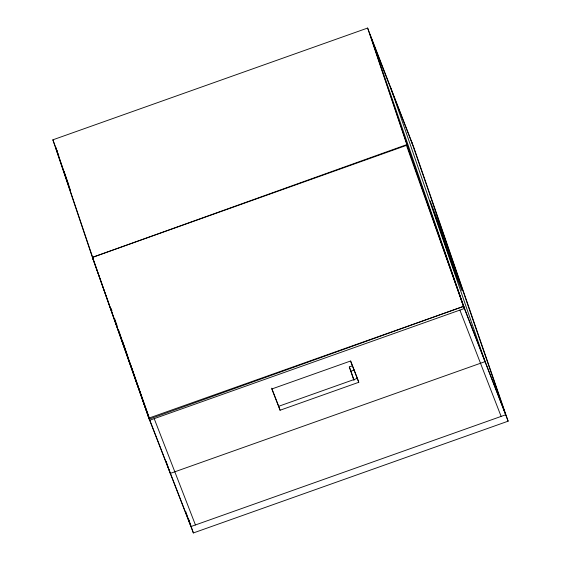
<?xml version="1.0" encoding="UTF-8"?>
<svg xmlns="http://www.w3.org/2000/svg" width="561" height="561" viewBox="0 0 561 561"><rect width="100%" height="100%" fill="white"/><g stroke="black" fill="none" stroke-linecap="round" stroke-linejoin="round"><path stroke-width="0.84" d="M508.133 421.171L463.526 306.383L149.689 418.941L92.425 257.373L52.867 139.829L367.623 28.05L413.688 147.045L508.133 421.171L193.377 532.95L149.668 420.266L94.199 261.938M367.623 28.05L407.048 145.173L92.425 257.373L149.668 420.266L464.431 308.487L369.98 34.361L408.955 150.159L464.431 308.487M148.763 418.155L463.526 306.383L407.048 145.173M353.802 380L349.3 366.95L352.603 365.779M349.3 366.95L350.955 371.2L354.25 370.029M271.685 388.17L278.712 406.283L357.399 378.338L358.767 382.293L280.072 410.238L271.826 388.976L350.513 361.032L358.767 382.293M371.34 38.309L412.58 144.619M463.063 304.532L504.297 410.841M459.887 310.1L501.12 416.402M350.681 361.018L357.399 378.338M55.532 146.94L57.096 150.972M56.584 150.089L58.772 155.727M154.205 418.653L195.445 524.963M148.16 415.925L189.541 522.621M52.867 139.829L55.223 146.133M463.526 306.383L406.262 144.808L92.425 257.373L93.294 259.834M411.213 140.664L505.664 414.796L190.901 526.569L185.768 511.667M390.596 87.516L485.048 361.642L170.285 473.414L166.077 461.198M350.955 371.2L354.04 380.176M278.712 406.283L280.072 410.238M188.524 518.869L193.377 532.95M63.961 171.231L68.8 185.284M122.354 340.716L127.768 356.431M130.047 363.044L148.847 417.608M55.497 146.926L56.31 149.303M56.437 149.71L70.539 190.6M111.127 308.445L111.983 310.927M114.542 318.368L117.109 325.808M118.399 329.496L149.668 420.266M55.497 146.961L93.918 261.11M438.386 222.205L430.14 200.943L453.751 269.469L461.998 290.731L438.386 222.205"/></g></svg>
